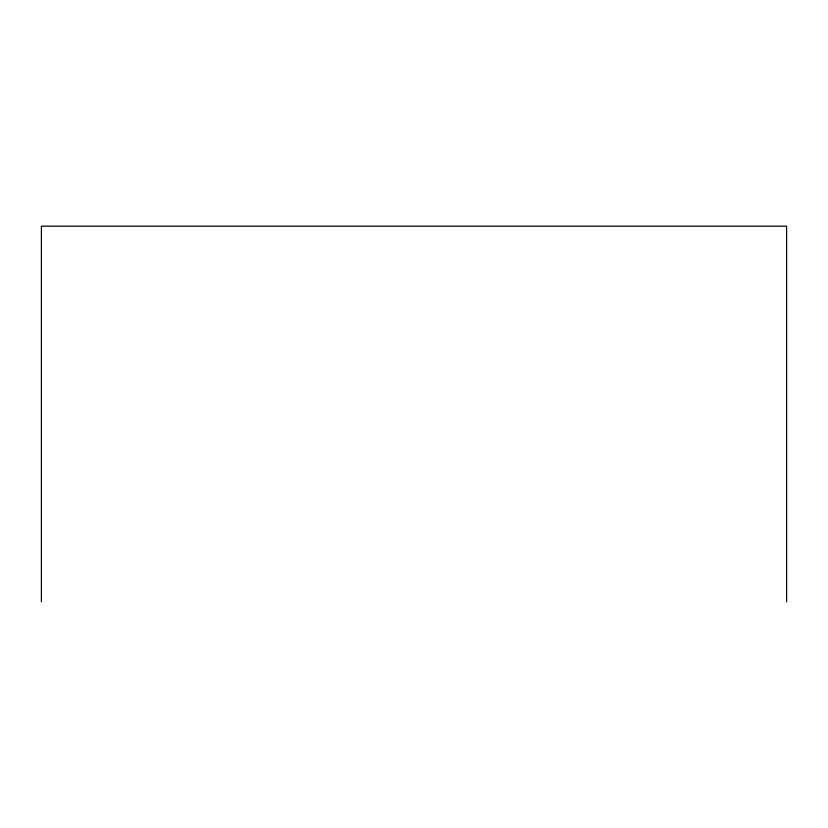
<?xml version="1.0" encoding="UTF-8"?>
<svg xmlns="http://www.w3.org/2000/svg" width="828" height="828" viewBox="0 0 828 828"><rect width="100%" height="100%" fill="white"/><g stroke="black" fill="none" stroke-linecap="round" stroke-linejoin="round"><path stroke-width="1.24" d="M786.6 601.821L786.6 226.179L41.4 226.179L41.4 601.821"/></g></svg>
